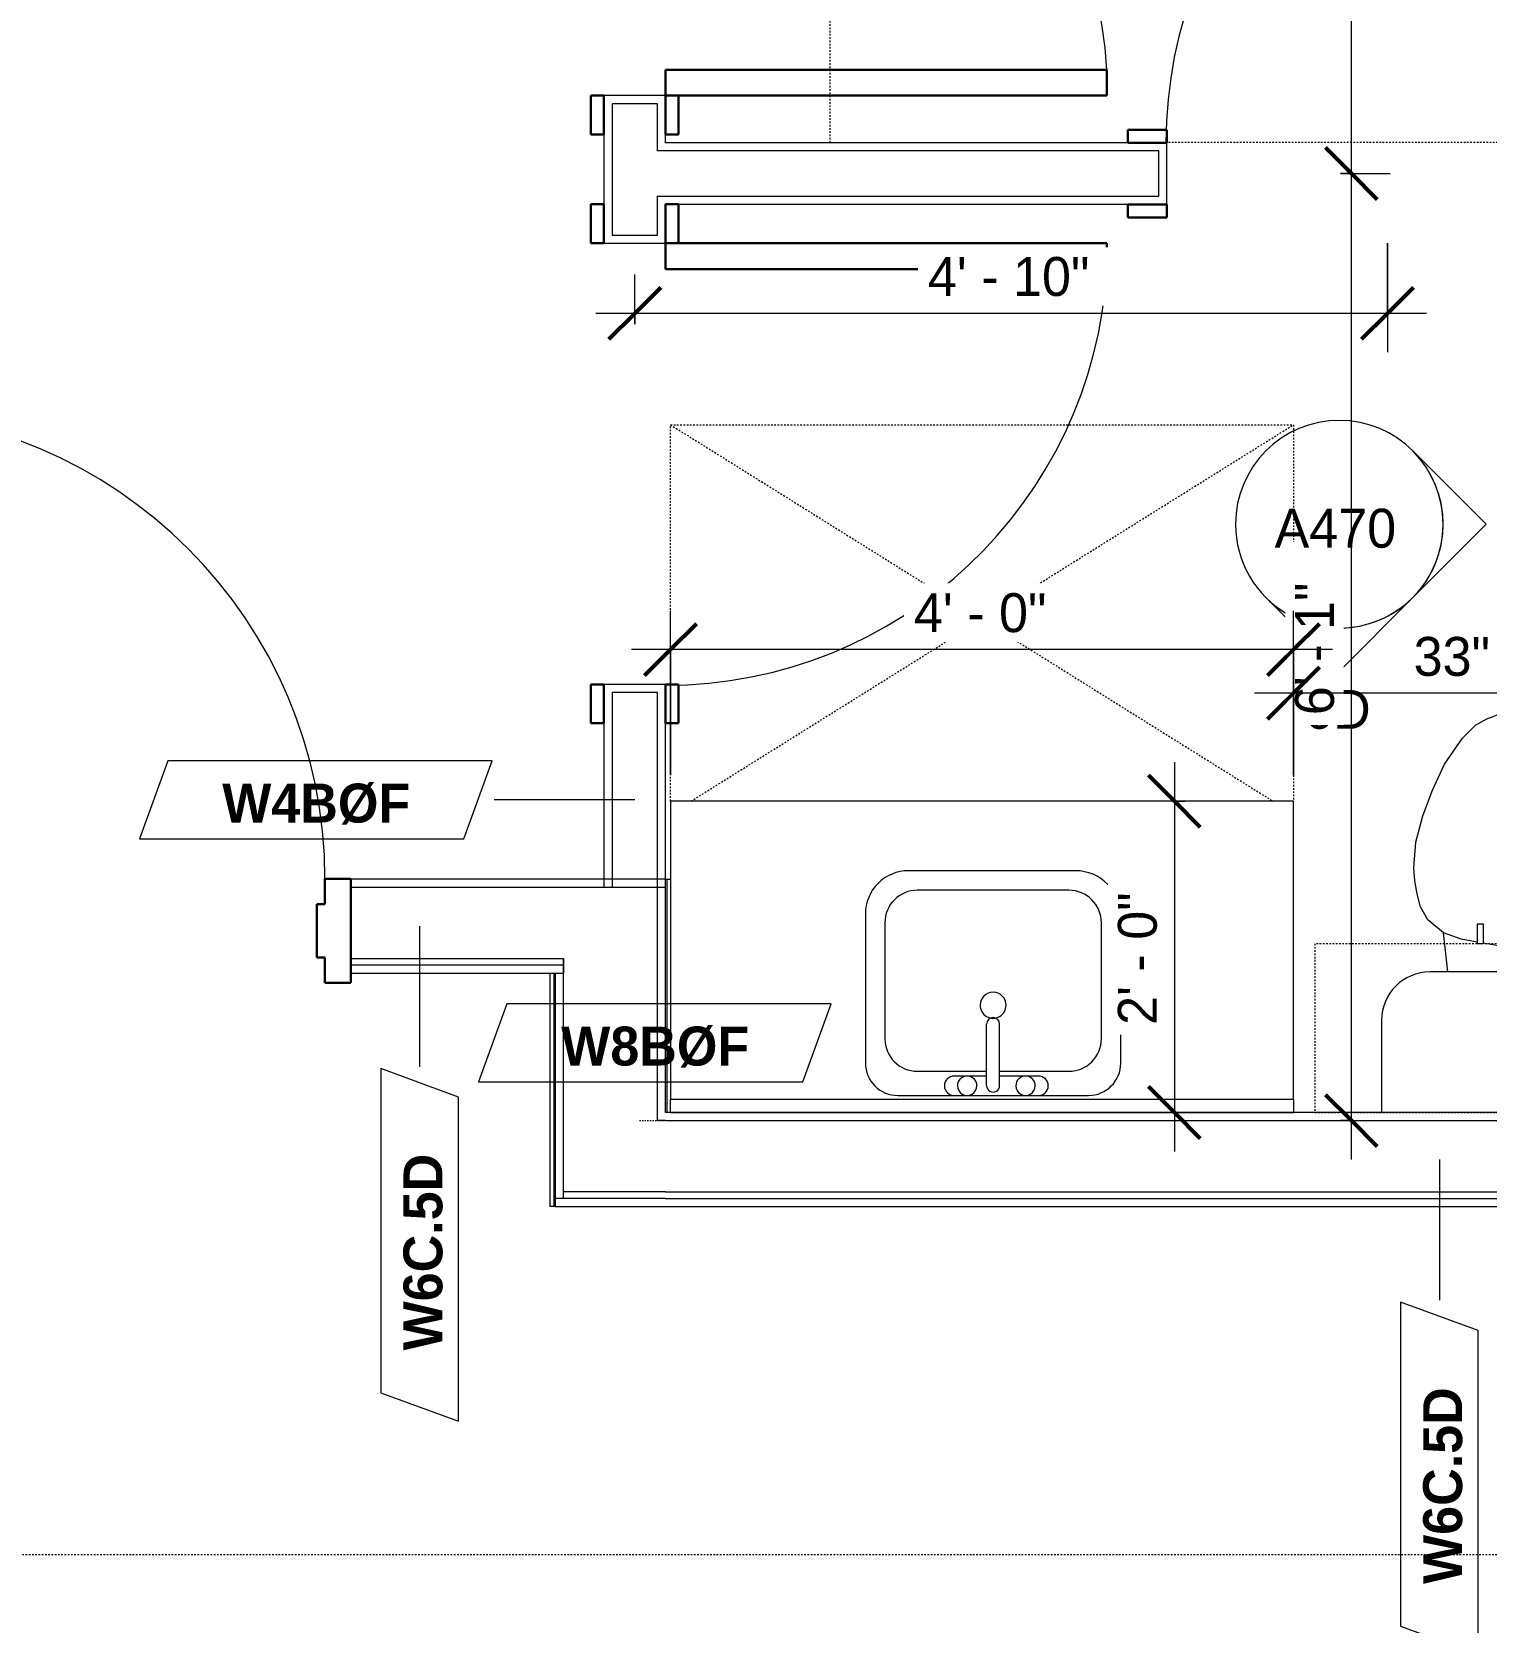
# Model space of a CAD drawing. Header units: inches. Extents: x -4010 to -1814, y 9846 to 12241.
# Drawn here: x -2693.6 to -2581.5, y 10418.9 to 10541.5 of the extents above; entities that cross this region are included whole.
import ezdxf

# ---------------------------------------------------------------- set-up
doc = ezdxf.new("R2010")
doc.units = ezdxf.units.IN
doc.header["$MEASUREMENT"] = 0
for name, pattern in [('Dash', [0.25, 0.125, -0.125]), ('Dash 3_32_', [0.1875, 0.09375, -0.09375]), ('Dash_2_', [0.25, 0.125, -0.125])]:
    doc.linetypes.add(name, pattern=pattern)
for name, color, linetype, lineweight in [('0-1', 7, 'Continuous', 5), ('0-2', 7, 'Continuous', 9), ('A-ANNO-DIMS', 211, 'Continuous', 9), ('A-ANNO-DIMS-32', 211, 'Continuous', 9), ('A-DETL-1', 90, 'Dash 3_32_', 18), ('A-DOOR-1', 7, 'Continuous', 9), ('A-DOOR-2', 10, 'Continuous', 30), ('A-DOOR-3', 31, 'Continuous', 9), ('A-DOOR-4', 31, 'Continuous', 30), ('A-DOOR-FRAM-2', 10, 'Continuous', 30), ('A-DOOR-FRAM-3', 31, 'Continuous', 30), ('A-GENM', 5, 'Continuous', 9), ('A-GENM-HDLN', 13, 'Dash', 9), ('A-WALL', 113, 'Continuous', 18), ('A-WALL-2', 250, 'Continuous', 18), ('A-WALL-3', 113, 'Continuous', 9), ('A-WALL-IDEN', 211, 'Continuous', 9), ('G-ANNO-SYMB-3', 111, 'Continuous', 9), ('G-ANNO-SYMB-4', 111, 'Dash_2_', 9), ('I-FURN', 30, 'Continuous', 9), ('I-FURN-HDLN', 30, 'Dash', 9), ('I-WALL-3', 7, 'Continuous', 9), ('P-SANR-FIXT', 6, 'Continuous', 9), ('Q-CASE', 31, 'Continuous', 9), ('Q-CASE-3', 31, 'Dash', 9)]:
    doc.layers.add(name, color=color, linetype=linetype, lineweight=lineweight)
doc.styles.add('Century Gothic', font='ufonts.com_century-gothic.ttf', dxfattribs={"height": 3})
doc.styles.add('Century Gothic_B_1', font='GOTHICB.TTF', dxfattribs={"height": 3})
doc.dimstyles.new('OD_1__HACK_2', dxfattribs={"dimscale": 12, "dimtxt": 3.132505, "dimasz": 0.333333, "dimexe": 0.25, "dimexo": 0.166667, "dimgap": 0.041667, "dimtad": 1, "dimdec": 4, "dimrnd": 0.0625, "dimzin": 3, "dimdsep": 46, "dimlunit": 4, "dimtxsty": 'Century Gothic', "dimblk1": 'OBLIQUE', "dimblk2": 'OBLIQUE', "dimsah": 1, "dimcen": 0.09, "dimdle": 0.25, "dimazin": 0, "dimtfac": 1, "dimtdec": 4, "dimtix": 1, "dimtmove": 0, "dimatfit": 3, "dimfxl": 1, "dimtvp": 1, "dimtfill": 1, "dimfrac": 2, "dimtolj": 1, "dimtzin": 0, "dimarcsym": 2})
doc.dimstyles.new('OD_1__HACK_2_1', dxfattribs={"dimscale": 12, "dimtxt": 3.132505, "dimasz": 0.333333, "dimexe": 0.25, "dimexo": 0.166667, "dimgap": 0.041667, "dimtad": 1, "dimdec": 4, "dimrnd": 0.0625, "dimzin": 3, "dimdsep": 46, "dimlunit": 4, "dimtxsty": 'Century Gothic', "dimblk1": 'OBLIQUE', "dimblk2": 'OBLIQUE', "dimsah": 1, "dimcen": 0.09, "dimdle": 0.25, "dimazin": 0, "dimtfac": 1, "dimtdec": 4, "dimtix": 1, "dimtmove": 0, "dimatfit": 3, "dimfxl": 1, "dimtvp": 1, "dimtfill": 1, "dimfrac": 2, "dimtolj": 1, "dimtzin": 0, "dimarcsym": 2})

# ---------------------------------------------------------------- blocks, each defined once
blk = doc.blocks.new('Basic Wall _ INT - W8BØF - _5_8 GYP - 2X8 WOOD_BATT_ - 5_8 GYP_ - ___-2320185-UNIT PLANS - 1ST FLOOR')
at = {"layer": 'I-WALL-3'}
for p, q in [((-2644.75, 10476.16), (-2644.71, 10476.16)), ((-2644.71, 10476.16), (-2644.62, 10476.16)), ((-2644.62, 10458.16), (-2644.62, 10476.16)), ((-2644.62, 10476.16), (-2644.38, 10476.16))]:
    blk.add_line(p, q, dxfattribs=at)
blk = doc.blocks.new('Basic Wall _ INT - W8BØF - _5_8 GYP - 2X8 WOOD_BATT_ - 5_8 GYP_ - ___-2320184-UNIT PLANS - 1ST FLOOR')
at = {"layer": 'I-WALL-3'}
for p, q in [((-2653.66, 10468.91), (-2653.66, 10450.91)), ((-2653.37, 10468.91), (-2653.37, 10450.91)), ((-2653.37, 10450.91), (-2653.66, 10450.91)), ((-2653.29, 10450.91), (-2653.37, 10450.91)), ((-2653.25, 10450.91), (-2653.29, 10450.91))]:
    blk.add_line(p, q, dxfattribs=at)
blk = doc.blocks.new('HOLLOW METAL - UNIT DOOR-2191977-UNIT PLANS - 1ST FLOOR')
at = {"layer": 'A-DOOR-1'}
blk.add_arc((18, -3.875), 36, 180, 270, dxfattribs=at)
at = {"layer": 'A-DOOR-2'}
for p, q in [((16.25, -3.875), (18, -3.875)), ((16.25, -39.875), (16.25, -3.875)), ((18, -3.875), (18, -39.875)), ((18, -39.875), (16.25, -39.875))]:
    blk.add_line(p, q, dxfattribs=at)
at = {"layer": 'A-DOOR-FRAM-2'}
for p, q in [((-20, 4.125), (-18, 4.125)), ((-20, -3.875), (-20, 4.125)), ((-18, 4.125), (-18, 2.1875)), ((18, 4.125), (20, 4.125)), ((18, 2.1875), (18, 4.125)), ((20, 4.125), (20, -3.875)), ((-18, 2.1875), (-17.375, 2.1875)), ((-17.375, 2.1875), (-17.375, -1.9375)), ((17.375, 2.1875), (18, 2.1875)), ((17.375, -1.9375), (17.375, 2.1875)), ((-18, -1.9375), (-18, -3.875)), ((-17.375, -1.9375), (-18, -1.9375)), ((18, -1.9375), (17.375, -1.9375)), ((18, -3.875), (18, -1.9375)), ((-18, -3.875), (-20, -3.875)), ((20, -3.875), (18, -3.875))]:
    blk.add_line(p, q, dxfattribs=at)
blk = doc.blocks.new('CTR - 1st Phase - Common Walls_rvt-1-UNIT PLANS - 1ST FLOOR')
at = {"layer": 'A-WALL-2'}
for p, q in [((-2669, 10475.54), (-2653.25, 10475.54)), ((-2653.25, 10475.54), (-2652.62, 10475.54)), ((-2652.62, 10475.54), (-2645.37, 10475.54)), ((-2645.37, 10457.54), (-2645.37, 10475.54)), ((-2669, 10470.04), (-2653.25, 10470.04)), ((-2669, 10469.54), (-2653.25, 10469.54)), ((-2653.25, 10470.04), (-2652.62, 10470.04)), ((-2653.25, 10469.54), (-2652.62, 10469.54)), ((-2652.62, 10470.04), (-2652.62, 10469.54)), ((-2652.62, 10469.54), (-2652.62, 10470.04)), ((-2652.62, 10469.54), (-2652.62, 10468.91)), ((-2652.62, 10468.91), (-2652.62, 10469.54)), ((-2653.25, 10468.91), (-2652.62, 10468.91)), ((-2652.62, 10452.04), (-2652.62, 10468.91)), ((-2644.75, 10457.54), (-2645.37, 10457.54)), ((-2644.75, 10457.54), (-2516.94, 10457.54)), ((-2645.37, 10452.04), (-2652.62, 10452.04)), ((-2652.62, 10451.54), (-2652.62, 10452.04)), ((-2652.62, 10451.54), (-2652.62, 10452.04)), ((-2644.75, 10452.04), (-2645.37, 10452.04)), ((-2644.75, 10452.04), (-2509.93, 10452.04)), ((-2652.62, 10451.54), (-2653.25, 10451.54)), ((-2644.75, 10451.54), (-2652.62, 10451.54)), ((-2644.75, 10451.54), (-2510.43, 10451.54))]:
    blk.add_line(p, q, dxfattribs=at)
at = {"layer": 'I-WALL-3'}
for p, q in [((-2653.25, 10476.16), (-2669, 10476.16)), ((-2645.37, 10476.16), (-2653.25, 10476.16)), ((-2644.75, 10476.16), (-2645.37, 10476.16)), ((-2644.75, 10458.16), (-2644.75, 10476.16)), ((-2669, 10468.91), (-2653.25, 10468.91)), ((-2653.25, 10468.91), (-2653.25, 10451.54)), ((-2558.09, 10458.16), (-2644.75, 10458.16)), ((-2653.25, 10451.54), (-2653.25, 10450.91)), ((-2653.25, 10450.91), (-2644.75, 10450.91)), ((-2644.75, 10450.91), (-2511.06, 10450.91))]:
    blk.add_line(p, q, dxfattribs=at)
at = {"layer": '0-2', "rotation": 180}
blk.add_blockref('HOLLOW METAL - UNIT DOOR-2191977-UNIT PLANS - 1ST FLOOR', (-2689, 10472.29), dxfattribs=at)
at = {"layer": '0-2'}
for name in ['Basic Wall _ INT - W8BØF - _5_8 GYP - 2X8 WOOD_BATT_ - 5_8 GYP_ - ___-2320185-UNIT PLANS - 1ST FLOOR', 'Basic Wall _ INT - W8BØF - _5_8 GYP - 2X8 WOOD_BATT_ - 5_8 GYP_ - ___-2320184-UNIT PLANS - 1ST FLOOR']:
    blk.add_blockref(name, (0, 0), dxfattribs=at)
blk = doc.blocks.new('SWING - SINGLE - FLUSH - 2-10 x 6-8 - PRIVACY-3199407-UNIT PLANS - 1ST FLOOR')
at = {"layer": 'A-DOOR-3'}
blk.add_arc((17, 2.37), 34.07, 93.3657, 180, dxfattribs=at)
at = {"layer": 'A-DOOR-4'}
for p, q in [((15, 2.37), (15, 36.38)), ((17, 36.38), (15, 36.38)), ((17, 2.37), (17, 36.38)), ((17, 2.37), (15, 2.37))]:
    blk.add_line(p, q, dxfattribs=at)
at = {"layer": 'A-DOOR-FRAM-3'}
for p, q in [((-17, 3.37), (-20, 3.37)), ((-20, 3.37), (-20, 2.37)), ((-17, 2.37), (-17, 3.37)), ((20, 3.37), (17, 3.37)), ((17, 3.37), (17, 2.37)), ((20, 2.37), (20, 3.37)), ((-20, 2.37), (-17, 2.37)), ((17, 2.37), (20, 2.37)), ((-17, -2.38), (-20, -2.38)), ((-20, -2.38), (-20, -3.38)), ((-17, -3.38), (-17, -2.38)), ((20, -2.38), (17, -2.38)), ((17, -2.38), (17, -3.38)), ((20, -3.38), (20, -2.38)), ((-20, -3.38), (-17, -3.38)), ((17, -3.38), (20, -3.38))]:
    blk.add_line(p, q, dxfattribs=at)
blk = doc.blocks.new('Bed-Standard - Queen 60_ x 79_-V75-UNIT PLANS - 1ST FLOOR')
at = {"layer": 'I-FURN'}
for p, q in [((-19.31, 41.3), (40.69, 41.3)), ((-19.31, -37.2), (-19.31, 41.3)), ((40.69, 41.3), (40.69, -37.2)), ((40.69, -23.7), (-19.31, -17.13)), ((-16.31, -23.7), (37.69, -23.7)), ((-16.31, -35.7), (-16.31, -23.7)), ((37.69, -35.7), (37.69, -23.7)), ((-16.31, -35.7), (37.69, -35.7))]:
    blk.add_line(p, q, dxfattribs=at)
at = {"layer": 'I-FURN-HDLN'}
for p, q in [((-55.31, 77.3), (-7.94, 77.3)), ((-5.44, 77.3), (55.06, 77.3)), ((57.56, 77.3), (58.94, 77.3)), ((58.69, 77.3), (58.69, -37.2)), ((63.69, 77.3), (64.69, 77.3)), ((64.69, 77.3), (64.69, 75.61)), ((64.69, 68.86), (64.69, -13.39)), ((-55.31, 17.36), (-55.31, 51.36))]:
    blk.add_line(p, q, dxfattribs=at)
blk = doc.blocks.new('M_Sink Vanity-Square - 500 x 440mm-1352614-UNIT PLANS - 1ST FLOOR')
at = {"layer": 'P-SANR-FIXT'}
for p, q in [((7.96, 7.09), (-6.72, 7.09)), ((3.62, 7.09), (-2.88, 7.09)), ((0.12, 6.33), (0.12, 1.59)), ((1.12, 6.33), (1.12, 1.59)), ((0.12, 5.22), (-5.22, 5.22)), ((-2.88, 5.59), (0.12, 5.59)), ((1.12, 5.59), (3.62, 5.59)), ((6.46, 5.22), (1.12, 5.22)), ((-9.22, 4.59), (-9.22, -6.73)), ((10.46, -6.91), (10.46, 4.59)), ((-7.72, 2.72), (-7.72, -6.23)), ((8.96, -6.23), (8.96, 2.72)), ((-5.22, -8.73), (6.46, -8.73)), ((-5.72, -10.23), (7.14, -10.23))]:
    blk.add_line(p, q, dxfattribs=at)
for centre, radius, start, end in [((-6.72, 4.59), 2.5, 90, 180), ((-2.88, 6.34), 0.75, 90, 270), ((-1.88, 6.34), 0.75, 360, 180), ((-1.88, 6.34), 0.75, 180, 0), ((0.62, 6.33), 0.5, 360, 180), ((2.62, 6.34), 0.75, 360, 180), ((2.62, 6.34), 0.75, 180, 360), ((3.62, 6.34), 0.75, 270, 90), ((7.96, 4.59), 2.5, 360, 90), ((-5.22, 2.72), 2.5, 90, 180), ((6.46, 2.72), 2.5, 0, 90), ((0.62, 1.59), 0.5, 180, 0), ((0.62, 0.13), 1, 360, 180), ((0.62, 0.13), 1, 180, 0), ((-5.72, -6.73), 3.5, 180, 270), ((-5.22, -6.23), 2.5, 180, 270), ((6.46, -6.23), 2.5, 270, 0), ((7.14, -6.91), 3.32, 270, 0)]:
    blk.add_arc(centre, radius, start, end, dxfattribs=at)
blk = doc.blocks.new('Toilet-Domestic-3D - Toilet-Domestic-3D-3234795-UNIT PLANS - 1ST FLOOR')
at = {"layer": 'P-SANR-FIXT'}
for p, q in [((-2.74, 11), (-1.87, 11.5)), ((-1.87, 11.5), (-0.5, 12)), ((-0.5, 12), (0.5, 12)), ((0.5, 12), (1.87, 11.5)), ((1.87, 11.5), (2.74, 11)), ((-5.13, 8), (-3.74, 10)), ((-3.74, 10), (-2.74, 11)), ((2.74, 11), (3.74, 10)), ((3.74, 10), (5.13, 8)), ((-6.06, 6), (-5.13, 8)), ((5.13, 8), (6.06, 6)), ((-6.79, 4), (-6.06, 6)), ((6.06, 6), (6.79, 4)), ((-7.33, 1.99), (-6.79, 4)), ((6.79, 4), (7.33, 1.99)), ((-7.5, 0), (-7.33, 1.99)), ((7.33, 1.99), (7.5, 0)), ((-7.41, -1), (-7.5, 0)), ((-7.24, -2), (-7.41, -1)), ((7.41, -1), (7.24, -2)), ((7.5, 0), (7.41, -1)), ((-6.97, -3), (-7.24, -2)), ((7.24, -2), (6.97, -3)), ((-6.4, -4), (-6.97, -3)), ((6.97, -3), (6.4, -4)), ((-5.21, -5), (-6.4, -4)), ((6.4, -4), (5.21, -5)), ((-3.84, -5.5), (-5.21, -5)), ((-4.86, -8.02), (-5.21, -5)), ((-2.61, -5.72), (-3.84, -5.5)), ((-1, -6), (-2.12, -5.8)), ((1, -6), (-1, -6)), ((1.89, -5.84), (1, -6)), ((3.84, -5.5), (2.38, -5.76)), ((5.21, -5), (3.84, -5.5)), ((4.86, -8.02), (5.21, -5)), ((6.25, -8.02), (-6.25, -8.02)), ((-9.98, -11.75), (-9.98, -18.86)), ((9.98, -18.86), (9.98, -11.75))]:
    blk.add_line(p, q, dxfattribs=at)
for centre, start, end in [((-6.25, -11.75), 90, 180), ((6.25, -11.75), 0, 90)]:
    blk.add_arc(centre, 3.73, start, end, dxfattribs=at)
blk = doc.blocks.new('Bath Vanity - Bath Vanity 48_-2551079-UNIT PLANS - 1ST FLOOR')
at = {"layer": 'Q-CASE'}
for p, q in [((-23.26, -1), (-23.26, -24)), ((24.74, -24), (24.74, -1)), ((-23.26, -24), (24.74, -24))]:
    blk.add_line(p, q, dxfattribs=at)
blk = doc.blocks.new('ADA Clearances - 30_x48_-V76-UNIT PLANS - 1ST FLOOR')
at = {"layer": 'A-GENM-HDLN'}
for p, q in [((15, 24), (-14, -22.41)), ((-14, 24), (-8, 24)), ((-5, 24), (15, 24)), ((15, 24), (15, -24)), ((-14, 22.41), (15, -24)), ((15, -24), (-14, -24))]:
    blk.add_line(p, q, dxfattribs=at)
blk = doc.blocks.new('BATHROOM MIRROR - BATHROOM MIRROR 48_-3124766-UNIT PLANS - 1ST FLOOR')
at = {"layer": 'Q-CASE'}
for p, q in [((24.74, 24), (-23.26, 24)), ((-23.26, 23), (-23.26, 24)), ((24.74, 24), (24.74, 23)), ((-23.26, 23), (24.74, 23))]:
    blk.add_line(p, q, dxfattribs=at)
blk = doc.blocks.new('300 Series Wall Hung Cabinet_326 - 30_-2909952-UNIT PLANS - 1ST FLOOR')
at = {"layer": 'Q-CASE'}
for p, q in [((-2.5, -13.19), (-2.01, -13.19)), ((-2.5, -13.19), (-2.5, -14.69)), ((-2.01, -14.69), (-2.01, -13.19)), ((2, -13.19), (2.49, -13.19)), ((2, -13.19), (2, -14.69)), ((2.49, -14.69), (2.49, -13.19)), ((-2.5, -14.69), (-2.01, -14.69)), ((2, -14.69), (2.49, -14.69))]:
    blk.add_line(p, q, dxfattribs=at)
at = {"layer": 'Q-CASE-3'}
for p, q in [((15, -0.19), (-15, -0.19)), ((-15, -0.19), (-15, -13.19)), ((15, -13.19), (15, -0.19)), ((-15, -13.19), (15, -13.19))]:
    blk.add_line(p, q, dxfattribs=at)
blk = doc.blocks.new('SWING - SINGLE - FLUSH - 2-10 x 6-8 - PRIVACY-3199405-UNIT PLANS - 1ST FLOOR')
at = {"layer": 'A-DOOR-3'}
blk.add_arc((17, -2.37), 34.07, 180, 266.6343, dxfattribs=at)
at = {"layer": 'A-DOOR-4'}
for p, q in [((15, -2.37), (15, -36.38)), ((17, -2.37), (15, -2.37)), ((17, -2.37), (17, -36.38)), ((17, -36.38), (15, -36.38))]:
    blk.add_line(p, q, dxfattribs=at)
at = {"layer": 'A-DOOR-FRAM-3'}
for p, q in [((-20, 2.38), (-20, 3.38)), ((-20, 3.38), (-17, 3.38)), ((-17, 3.38), (-17, 2.38)), ((17, 2.38), (17, 3.38)), ((17, 3.38), (20, 3.38)), ((20, 3.38), (20, 2.38)), ((-17, 2.38), (-20, 2.38)), ((20, 2.38), (17, 2.38)), ((-20, -2.37), (-17, -2.37)), ((-20, -3.37), (-20, -2.37)), ((-17, -2.37), (-17, -3.37)), ((17, -2.37), (20, -2.37)), ((17, -3.37), (17, -2.37)), ((20, -2.37), (20, -3.37)), ((-17, -3.37), (-20, -3.37)), ((20, -3.37), (17, -3.37))]:
    blk.add_line(p, q, dxfattribs=at)
blk = doc.blocks.new('Elevation - Filled Arrow-152140-UNIT PLANS - 1ST FLOOR')
at = {"layer": 'G-ANNO-SYMB-3'}
for start, end in [(360, 180), (180, 360)]:
    blk.add_arc((0, 0), 0.25, start, end, dxfattribs=at)
blk = doc.blocks.new('Elevation - Filled Arrow-151867-UNIT PLANS - 1ST FLOOR')
at = {"layer": 'G-ANNO-SYMB-3'}
for p, q in [((0, 0.3536), (-0.1768, 0.1768)), ((0.1768, 0.1768), (0, 0.3536))]:
    blk.add_line(p, q, dxfattribs=at)
blk.add_arc((0, 0), 0.25, 45, 135, dxfattribs=at)
blk = doc.blocks.new('DIMBLOCK17-UNIT PLANS - 1ST FLOOR')
at = {"layer": 'A-ANNO-DIMS-32', "lineweight": 50}
for p, q in [((-2591.91, 10530.54), (-2593.91, 10532.54)), ((-2591.91, 10530.54), (-2589.91, 10528.54)), ((-2591.91, 10457.54), (-2593.91, 10459.54)), ((-2591.91, 10457.54), (-2589.91, 10455.54))]:
    blk.add_line(p, q, dxfattribs=at)
at = {"layer": 'A-ANNO-DIMS-32'}
for p, q in [((-2592.74, 10530.54), (-2588.91, 10530.54)), ((-2591.91, 10530.54), (-2592.74, 10530.54)), ((-2591.91, 10454.54), (-2591.91, 10530.54)), ((-2592.74, 10457.54), (-2588.91, 10457.54)), ((-2591.91, 10457.54), (-2592.74, 10457.54))]:
    blk.add_line(p, q, dxfattribs=at)
at = {"layer": 'A-ANNO-DIMS-32', "color": 0, "insert": (-2596.25, 10488.79), "char_height": 3, "width": 12.5897, "attachment_point": 1, "rotation": 90, "line_spacing_factor": 0.984502, "style": 'Century Gothic', "bg_fill": 3, "box_fill_scale": 1.25, "bg_fill_color": 256, "bg_fill_true_color": 13158600, "bg_fill_transparency": 0}
blk.add_mtext('6\' - 1"', dxfattribs=at)
blk = doc.blocks.new('_Oblique')
at = {"color": 0, "linetype": 'ByBlock', "lineweight": -2}
blk.add_line((-0.5, -0.5), (0.5, 0.5), dxfattribs=at)
blk = doc.blocks.new('DIMBLOCK18-UNIT PLANS - 1ST FLOOR')
at = {"layer": 'A-ANNO-DIMS-32', "lineweight": 50}
for p, q in [((-2591.91, 10649.54), (-2593.91, 10651.54)), ((-2591.91, 10649.54), (-2589.91, 10647.54)), ((-2591.91, 10530.54), (-2593.91, 10532.54)), ((-2591.91, 10530.54), (-2589.91, 10528.54))]:
    blk.add_line(p, q, dxfattribs=at)
at = {"layer": 'A-ANNO-DIMS-32'}
for p, q in [((-2592.74, 10649.54), (-2588.91, 10649.54)), ((-2591.91, 10649.54), (-2592.74, 10649.54)), ((-2591.91, 10530.54), (-2591.91, 10649.54)), ((-2592.74, 10530.54), (-2588.91, 10530.54)), ((-2591.91, 10530.54), (-2592.74, 10530.54))]:
    blk.add_line(p, q, dxfattribs=at)
at = {"layer": 'A-ANNO-DIMS-32', "color": 0, "insert": (-2596.25, 10583.63), "char_height": 3, "width": 15.394, "attachment_point": 1, "rotation": 90, "line_spacing_factor": 0.984502, "style": 'Century Gothic', "bg_fill": 3, "box_fill_scale": 1.25, "bg_fill_color": 256, "bg_fill_true_color": 13158600, "bg_fill_transparency": 0}
blk.add_mtext('9\' - 11"', dxfattribs=at)
blk = doc.blocks.new('DIMBLOCK59-UNIT PLANS - 1ST FLOOR')
at = {"layer": 'A-ANNO-DIMS-32'}
for p, q in [((-2644.37, 10484.16), (-2644.37, 10496.84)), ((-2596.37, 10484.16), (-2596.37, 10496.84)), ((-2593.37, 10493.84), (-2647.37, 10493.84)), ((-2644.37, 10493.84), (-2644.37, 10484.16)), ((-2596.37, 10493.84), (-2596.37, 10484.16))]:
    blk.add_line(p, q, dxfattribs=at)
at = {"layer": 'A-ANNO-DIMS-32', "lineweight": 50}
for p, q in [((-2644.37, 10493.84), (-2642.37, 10495.84)), ((-2596.37, 10493.84), (-2594.37, 10495.84)), ((-2644.37, 10493.84), (-2646.37, 10491.84)), ((-2596.37, 10493.84), (-2598.37, 10491.84))]:
    blk.add_line(p, q, dxfattribs=at)
at = {"layer": 'A-ANNO-DIMS-32', "color": 0, "insert": (-2625.62, 10498.19), "char_height": 3, "width": 12.5897, "attachment_point": 1, "line_spacing_factor": 0.984502, "style": 'Century Gothic', "bg_fill": 3, "box_fill_scale": 1.25, "bg_fill_color": 256, "bg_fill_true_color": 13158600, "bg_fill_transparency": 0}
blk.add_mtext('4\' - 0"', dxfattribs=at)
blk = doc.blocks.new('DIMBLOCK60-UNIT PLANS - 1ST FLOOR')
at = {"layer": 'A-ANNO-DIMS-32'}
for p, q in [((-2605.55, 10485.16), (-2605.55, 10455.16)), ((-2604.72, 10482.16), (-2608.55, 10482.16)), ((-2605.55, 10482.16), (-2604.72, 10482.16)), ((-2604.72, 10458.16), (-2608.55, 10458.16)), ((-2605.55, 10458.16), (-2604.72, 10458.16))]:
    blk.add_line(p, q, dxfattribs=at)
at = {"layer": 'A-ANNO-DIMS-32', "lineweight": 50}
for p, q in [((-2605.55, 10482.16), (-2607.55, 10484.16)), ((-2605.55, 10482.16), (-2603.55, 10480.16)), ((-2605.55, 10458.16), (-2607.55, 10460.16)), ((-2605.55, 10458.16), (-2603.55, 10456.16))]:
    blk.add_line(p, q, dxfattribs=at)
at = {"layer": 'A-ANNO-DIMS-32', "color": 0, "insert": (-2609.9, 10464.92), "char_height": 3, "width": 12.5897, "attachment_point": 1, "rotation": 90, "line_spacing_factor": 0.984502, "style": 'Century Gothic', "bg_fill": 3, "box_fill_scale": 1.25, "bg_fill_color": 256, "bg_fill_true_color": 13158600, "bg_fill_transparency": 0}
blk.add_mtext('2\' - 0"', dxfattribs=at)
blk = doc.blocks.new('DIMBLOCK75-UNIT PLANS - 1ST FLOOR')
at = {"layer": 'A-ANNO-DIMS-32'}
for p, q in [((-2589.12, 10525.16), (-2589.12, 10516.76)), ((-2589.12, 10519.76), (-2589.12, 10525.16)), ((-2647.12, 10518.93), (-2647.12, 10522.76)), ((-2586.12, 10519.76), (-2650.12, 10519.76)), ((-2647.12, 10519.76), (-2647.12, 10518.93))]:
    blk.add_line(p, q, dxfattribs=at)
at = {"layer": 'A-ANNO-DIMS-32', "lineweight": 50}
for p, q in [((-2647.12, 10519.76), (-2645.12, 10521.76)), ((-2589.12, 10519.76), (-2587.12, 10521.76)), ((-2647.12, 10519.76), (-2649.12, 10517.76)), ((-2589.12, 10519.76), (-2591.12, 10517.76))]:
    blk.add_line(p, q, dxfattribs=at)
at = {"layer": 'A-ANNO-DIMS-32', "color": 0, "insert": (-2624.54, 10524.1), "char_height": 3, "width": 15.394, "attachment_point": 1, "line_spacing_factor": 0.984502, "style": 'Century Gothic', "bg_fill": 3, "box_fill_scale": 1.25, "bg_fill_color": 256, "bg_fill_true_color": 13158600, "bg_fill_transparency": 0}
blk.add_mtext('4\' - 10"', dxfattribs=at)
blk = doc.blocks.new('DIMBLOCK345-UNIT PLANS - 1ST FLOOR')
at = {"layer": 'A-ANNO-DIMS-32'}
for p, q in [((-2596.37, 10484.17), (-2596.37, 10493.48)), ((-2562.84, 10489.65), (-2562.84, 10493.48)), ((-2559.84, 10490.48), (-2599.37, 10490.48)), ((-2596.37, 10490.48), (-2596.37, 10484.17)), ((-2562.84, 10490.48), (-2562.84, 10489.65))]:
    blk.add_line(p, q, dxfattribs=at)
at = {"layer": 'A-ANNO-DIMS-32', "lineweight": 50}
for p, q in [((-2596.37, 10490.48), (-2594.37, 10492.48)), ((-2562.84, 10490.48), (-2560.84, 10492.48)), ((-2596.37, 10490.48), (-2598.37, 10488.48)), ((-2562.84, 10490.48), (-2564.84, 10488.48))]:
    blk.add_line(p, q, dxfattribs=at)
at = {"layer": 'A-ANNO-DIMS-32', "color": 0, "insert": (-2587.11, 10494.82), "char_height": 3, "width": 18.0194, "attachment_point": 1, "line_spacing_factor": 0.984502, "style": 'Century Gothic', "bg_fill": 3, "box_fill_scale": 1.25, "bg_fill_color": 256, "bg_fill_true_color": 13158600, "bg_fill_transparency": 0}
blk.add_mtext('33" MIN', dxfattribs=at)
blk = doc.blocks.new('Wall Tag - Arch Wall-3956453-UNIT PLANS - 1ST FLOOR')
at = {"layer": 'A-WALL-IDEN'}
for p, q in [((-0.3561, 0.0937), (-0.4244, -0.0937)), ((0.4244, 0.0937), (-0.3561, 0.0937)), ((0.3561, -0.0937), (0.4244, 0.0937)), ((-0.4244, -0.0937), (0.3561, -0.0937))]:
    blk.add_line(p, q, dxfattribs=at)

msp = doc.modelspace()

# ---------------------------------------------------------------- linework, layer by layer
at = {"layer": 'A-DETL-1'}
msp.add_line((-2646.76194, 10457.5394), (-2519.08929, 10457.5394), dxfattribs=at)
at = {"layer": 'A-WALL'}
for p, q in [((-2648.87374, 10535.9144), (-2648.87374, 10525.7894)), ((-2645.37374, 10535.9144), (-2648.87374, 10535.9144)), ((-2645.37374, 10532.2894), (-2645.37374, 10535.9144)), ((-2606.74874, 10532.2894), (-2645.37374, 10532.2894)), ((-2606.74874, 10528.7894), (-2606.74874, 10532.2894)), ((-2645.37374, 10525.7894), (-2645.37374, 10528.7894)), ((-2645.37374, 10528.7894), (-2606.74874, 10528.7894)), ((-2648.87374, 10525.7894), (-2645.37374, 10525.7894)), ((-2648.87374, 10490.5394), (-2648.87374, 10475.54399)), ((-2645.37374, 10490.5394), (-2648.87374, 10490.5394)), ((-2645.37374, 10475.54399), (-2645.37374, 10490.5394))]:
    msp.add_line(p, q, dxfattribs=at)
at = {"layer": 'A-WALL-3'}
for p, q in [((-2644.74874, 10536.5394), (-2649.49874, 10536.5394)), ((-2649.49874, 10536.5394), (-2649.49874, 10525.1644)), ((-2644.74874, 10532.9144), (-2644.74874, 10536.5394)), ((-2606.12374, 10532.9144), (-2644.74874, 10532.9144)), ((-2606.12374, 10528.1644), (-2606.12374, 10532.9144)), ((-2644.74874, 10525.1644), (-2644.74874, 10528.1644)), ((-2644.74874, 10528.1644), (-2606.12374, 10528.1644)), ((-2649.49874, 10525.1644), (-2644.74874, 10525.1644)), ((-2644.74874, 10491.1644), (-2649.49874, 10491.1644)), ((-2649.49874, 10491.1644), (-2649.49874, 10475.54399)), ((-2644.74874, 10475.54399), (-2644.74874, 10491.1644)), ((-2649.49874, 10475.54399), (-2644.74874, 10475.54399))]:
    msp.add_line(p, q, dxfattribs=at)
at = {"layer": 'A-WALL-IDEN'}
for p, q in [((-2663.70321, 10472.5394), (-2663.70321, 10461.69624)), ((-2585.12684, 10454.5394), (-2585.12684, 10443.69624))]:
    msp.add_line(p, q, dxfattribs=at)
at = {"layer": 'G-ANNO-SYMB-4'}
msp.add_line((-2508.44183, 10424.07518), (-2719.04054, 10424.07518), dxfattribs=at)

# ---------------------------------------------------------------- block references
at = {"layer": '0-1'}
msp.add_blockref('CTR - 1st Phase - Common Walls_rvt-1-UNIT PLANS - 1ST FLOOR', (0, 0), dxfattribs=at)
at = {"layer": 'A-DOOR-3'}
for name, p, rotation in [('SWING - SINGLE - FLUSH - 2-10 x 6-8 - PRIVACY-3199407-UNIT PLANS - 1ST FLOOR', (-2647.12374, 10553.5394), 269.9999999999742), ('SWING - SINGLE - FLUSH - 2-10 x 6-8 - PRIVACY-3199405-UNIT PLANS - 1ST FLOOR', (-2647.12374, 10508.1644), 89.99999999997429)]:
    msp.add_blockref(name, p, dxfattribs=dict(at, rotation=rotation))
msp.add_blockref('SWING - SINGLE - FLUSH - 2-10 x 6-8 - PRIVACY-3199407-UNIT PLANS - 1ST FLOOR', (-2589.12374, 10530.5394), dxfattribs=at)
at = {"layer": 'A-GENM', "rotation": 90.00000000006348}
msp.add_blockref('ADA Clearances - 30_x48_-V76-UNIT PLANS - 1ST FLOOR', (-2620.37374, 10496.16899), dxfattribs=at)
at = {"layer": 'A-WALL-IDEN', "xscale": 31.99999999999999, "yscale": 31.99999999999999, "zscale": 31.99999999999999}
for p in [(-2671.6986, 10482.26568), (-2645.58072, 10463.5394)]:
    msp.add_blockref('Wall Tag - Arch Wall-3956453-UNIT PLANS - 1ST FLOOR', p, dxfattribs=at)
at = {"layer": 'A-WALL-IDEN', "xscale": 31.99999999999999, "yscale": 31.99999999999999, "zscale": 31.99999999999999, "rotation": 89.99999999999991}
for p in [(-2663.70321, 10447.96454), (-2585.12684, 10429.96454)]:
    msp.add_blockref('Wall Tag - Arch Wall-3956453-UNIT PLANS - 1ST FLOOR', p, dxfattribs=at)
at = {"layer": 'G-ANNO-SYMB-3', "xscale": 31.99999999999999, "yscale": 31.99999999999999, "zscale": 31.99999999999999}
for name, rotation in [('Elevation - Filled Arrow-152140-UNIT PLANS - 1ST FLOOR', 180), ('Elevation - Filled Arrow-151867-UNIT PLANS - 1ST FLOOR', 269.9999999999983), ('Elevation - Filled Arrow-151867-UNIT PLANS - 1ST FLOOR', 180)]:
    msp.add_blockref(name, (-2592.83582, 10503.50614), dxfattribs=dict(at, rotation=rotation))
at = {"layer": 'I-FURN', "rotation": 89.99999999997851}
msp.add_blockref('Bed-Standard - Queen 60_ x 79_-V75-UNIT PLANS - 1ST FLOOR', (-2554.76474, 10588.22587), dxfattribs=at)
at = {"layer": 'P-SANR-FIXT'}
msp.add_blockref('Toilet-Domestic-3D - Toilet-Domestic-3D-3234795-UNIT PLANS - 1ST FLOOR', (-2579.60444, 10477.02021), dxfattribs=at)
at = {"layer": 'P-SANR-FIXT', "rotation": 180}
msp.add_blockref('M_Sink Vanity-Square - 500 x 440mm-1352614-UNIT PLANS - 1ST FLOOR', (-2618.89425, 10466.56814), dxfattribs=at)
at = {"layer": 'Q-CASE', "rotation": 180}
for name, p in [('Bath Vanity - Bath Vanity 48_-2551079-UNIT PLANS - 1ST FLOOR', (-2619.63603, 10458.1644)), ('300 Series Wall Hung Cabinet_326 - 30_-2909952-UNIT PLANS - 1ST FLOOR', (-2579.72944, 10457.98149)), ('BATHROOM MIRROR - BATHROOM MIRROR 48_-3124766-UNIT PLANS - 1ST FLOOR', (-2619.63603, 10482.16899))]:
    msp.add_blockref(name, p, dxfattribs=at)

# ---------------------------------------------------------------- texts
at = {"layer": 'A-WALL-IDEN', "char_height": 3, "width": 17.372, "attachment_point": 1, "style": 'Century Gothic_B_1'}
for s, insert in [('W4BØF', (-2678.91452, 10483.51321)), ('W8BØF', (-2652.79664, 10464.78693))]:
    msp.add_mtext(s, dxfattribs=dict(at, insert=insert))
at = {"layer": 'A-WALL-IDEN', "char_height": 3, "width": 19.594, "attachment_point": 1, "rotation": 90, "style": 'Century Gothic_B_1'}
for insert in [(-2664.95074, 10439.82893), (-2586.37437, 10421.82893)]:
    msp.add_mtext('W6C.5D', dxfattribs=dict(at, insert=insert))
at = {"layer": 'G-ANNO-SYMB-3', "char_height": 3, "attachment_point": 1, "style": 'Century Gothic'}
for s, insert, width in [('A470', (-2597.8268, 10504.6984), 12.221), ('6D', (-2595.54903, 10490.73947), 6.666)]:
    msp.add_mtext(s, dxfattribs=dict(at, insert=insert, width=width))

# ---------------------------------------------------------------- next in the draw order: dimensions: what is measured, and where the dimension line sits
at = {"layer": 'A-ANNO-DIMS'}
dim = msp.add_linear_dim(base=(-2591.90723, 10530.5394), p1=(-2594.73566, 10457.5394), p2=(-2594.73566, 10530.5394), angle=90, dimstyle='OD_1__HACK_2', override={"dimpost": '<>', "dimfxl": 73}, dxfattribs=at)
dim.commit()
dim.dimension.update_dxf_attribs({"geometry": 'DIMBLOCK17-UNIT PLANS - 1ST FLOOR', "text_midpoint": (-2593.98269, 10494.0394)})

# ---------------------------------------------------------------- next in the draw order: dimensions: what is measured, and where the dimension line sits
for base, p1, p2, angle, override, picture, middle in [((-2591.90723, 10649.5394), (-2594.73566, 10530.5394), (-2594.73566, 10649.5394), 90, {"dimpost": '<>', "dimfxl": 119}, 'DIMBLOCK18-UNIT PLANS - 1ST FLOOR', (-2593.98269, 10590.0394)), ((-2647.12374, 10519.75767), (-2589.12374, 10527.1644), (-2647.12374, 10516.92925), 0, {"dimpost": '<>', "dimfxl": 58.896165}, 'DIMBLOCK75-UNIT PLANS - 1ST FLOOR', (-2618.12374, 10521.83313)), ((-2644.37374, 10493.84296), (-2596.37374, 10482.1644), (-2644.37374, 10482.1644), 0, {"dimpost": '<>', "dimfxl": 48}, 'DIMBLOCK59-UNIT PLANS - 1ST FLOOR', (-2620.37374, 10495.91842))]:
    dim = msp.add_linear_dim(base=base, p1=p1, p2=p2, angle=angle, dimstyle='OD_1__HACK_2', override=override, dxfattribs=at)
    dim.commit()
    dim.dimension.update_dxf_attribs({"geometry": picture, "text_midpoint": middle})

# ---------------------------------------------------------------- next in the draw order: linework, layer by layer
at = {"layer": 'A-WALL-IDEN'}
msp.add_line((-2647.12374, 10482.26568), (-2657.96689, 10482.26568), dxfattribs=at)

# ---------------------------------------------------------------- next in the draw order: dimensions: what is measured, and where the dimension line sits
at = {"layer": 'A-ANNO-DIMS'}
dim = msp.add_linear_dim(base=(-2596.37374, 10490.47795), p1=(-2562.83515, 10487.64952), p2=(-2596.37374, 10482.16899), angle=0, text='33" MIN', dimstyle='OD_1__HACK_2_1', override={"dimpost": '<>', "dimfxl": 33.983427}, dxfattribs=at)
dim.commit()
dim.dimension.update_dxf_attribs({"geometry": 'DIMBLOCK345-UNIT PLANS - 1ST FLOOR', "text_midpoint": (-2579.60444, 10492.55341)})
dim = msp.add_linear_dim(base=(-2605.55019, 10458.1644), p1=(-2602.72176, 10482.1644), p2=(-2602.72176, 10458.1644), angle=90, dimstyle='OD_1__HACK_2', override={"dimpost": '<>', "dimfxl": 24}, dxfattribs=at)
dim.commit()
dim.dimension.update_dxf_attribs({"geometry": 'DIMBLOCK60-UNIT PLANS - 1ST FLOOR', "text_midpoint": (-2607.62565, 10470.1644)})

doc.saveas('drawing.dxf')
